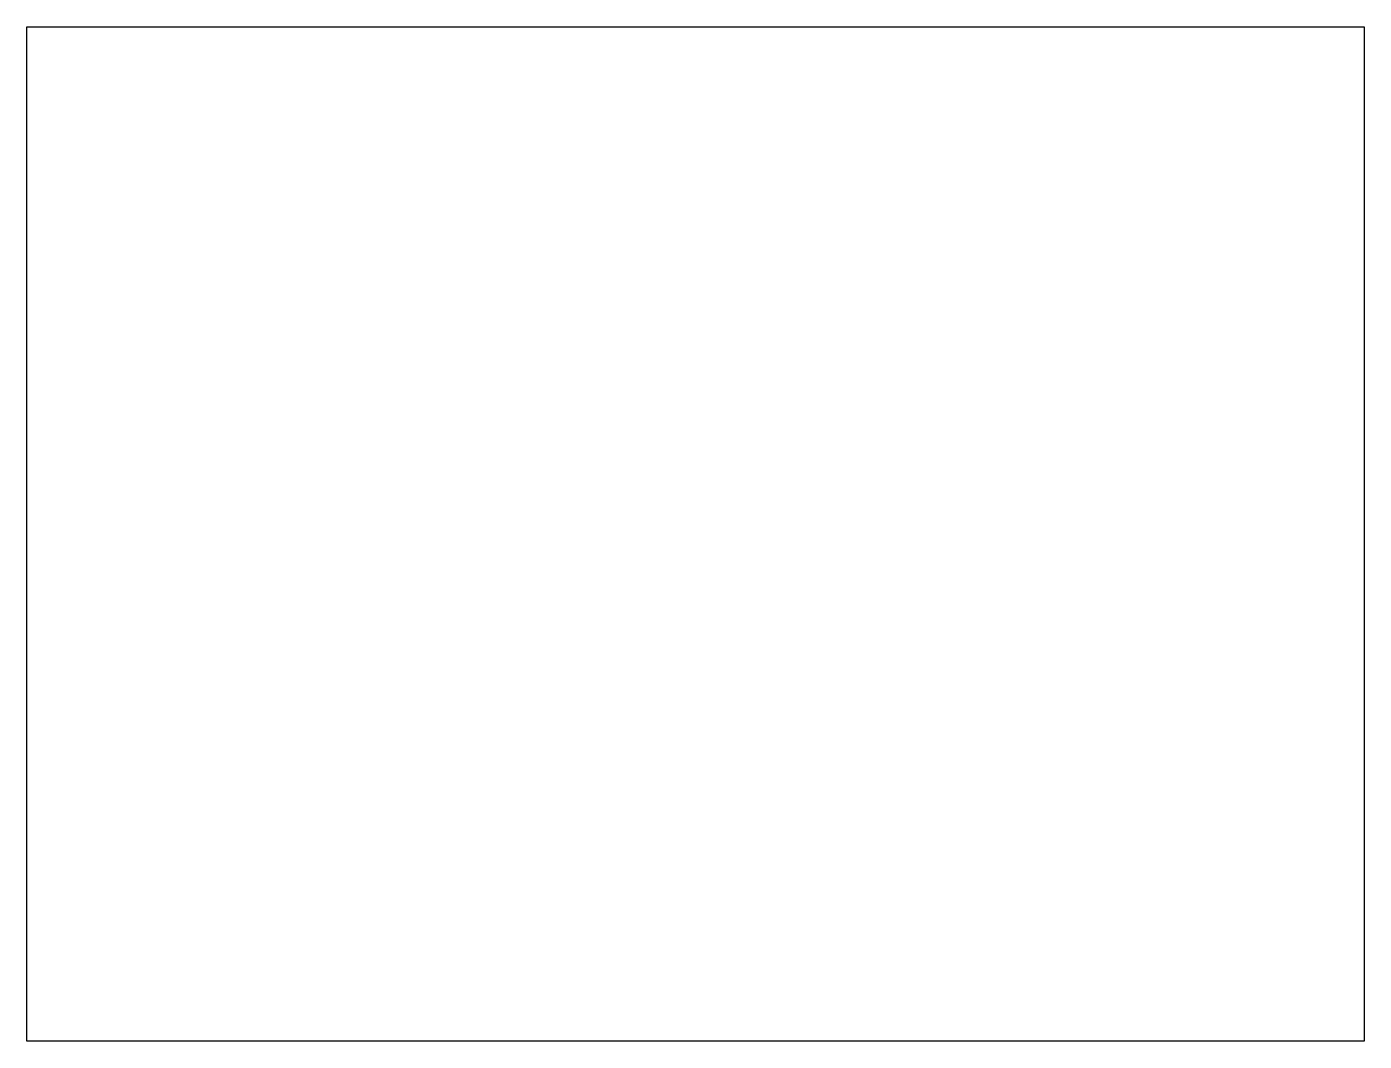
# Model space of a CAD drawing. Header units: centimetres. Extents: x -11.471 to -11.194, y 14.565 to 14.774.
import ezdxf

# ---------------------------------------------------------------- set-up
doc = ezdxf.new("R2010")
doc.units = ezdxf.units.CM
doc.header["$MEASUREMENT"] = 0
doc.header["$XCLIPFRAME"] = 0
doc.layers.add('layer 1', color=7, linetype='Continuous')
picture_1 = doc.add_image_def('image1.jpg', size_in_pixel=(1432, 1087))

msp = doc.modelspace()

# ---------------------------------------------------------------- pictures from other files: only their frames are drawn
at = {"layer": 'layer 1', "color": 0}
image = msp.add_image(picture_1, insert=(-11.32055, -0.32027), size_in_units=(19.88889, 15.09722), dxfattribs=at)
image.set_boundary_path([(-11.3206, -0.3203), (8.5806, 14.7849)])
image.dxf.flags = 3

doc.saveas('drawing.dxf')
